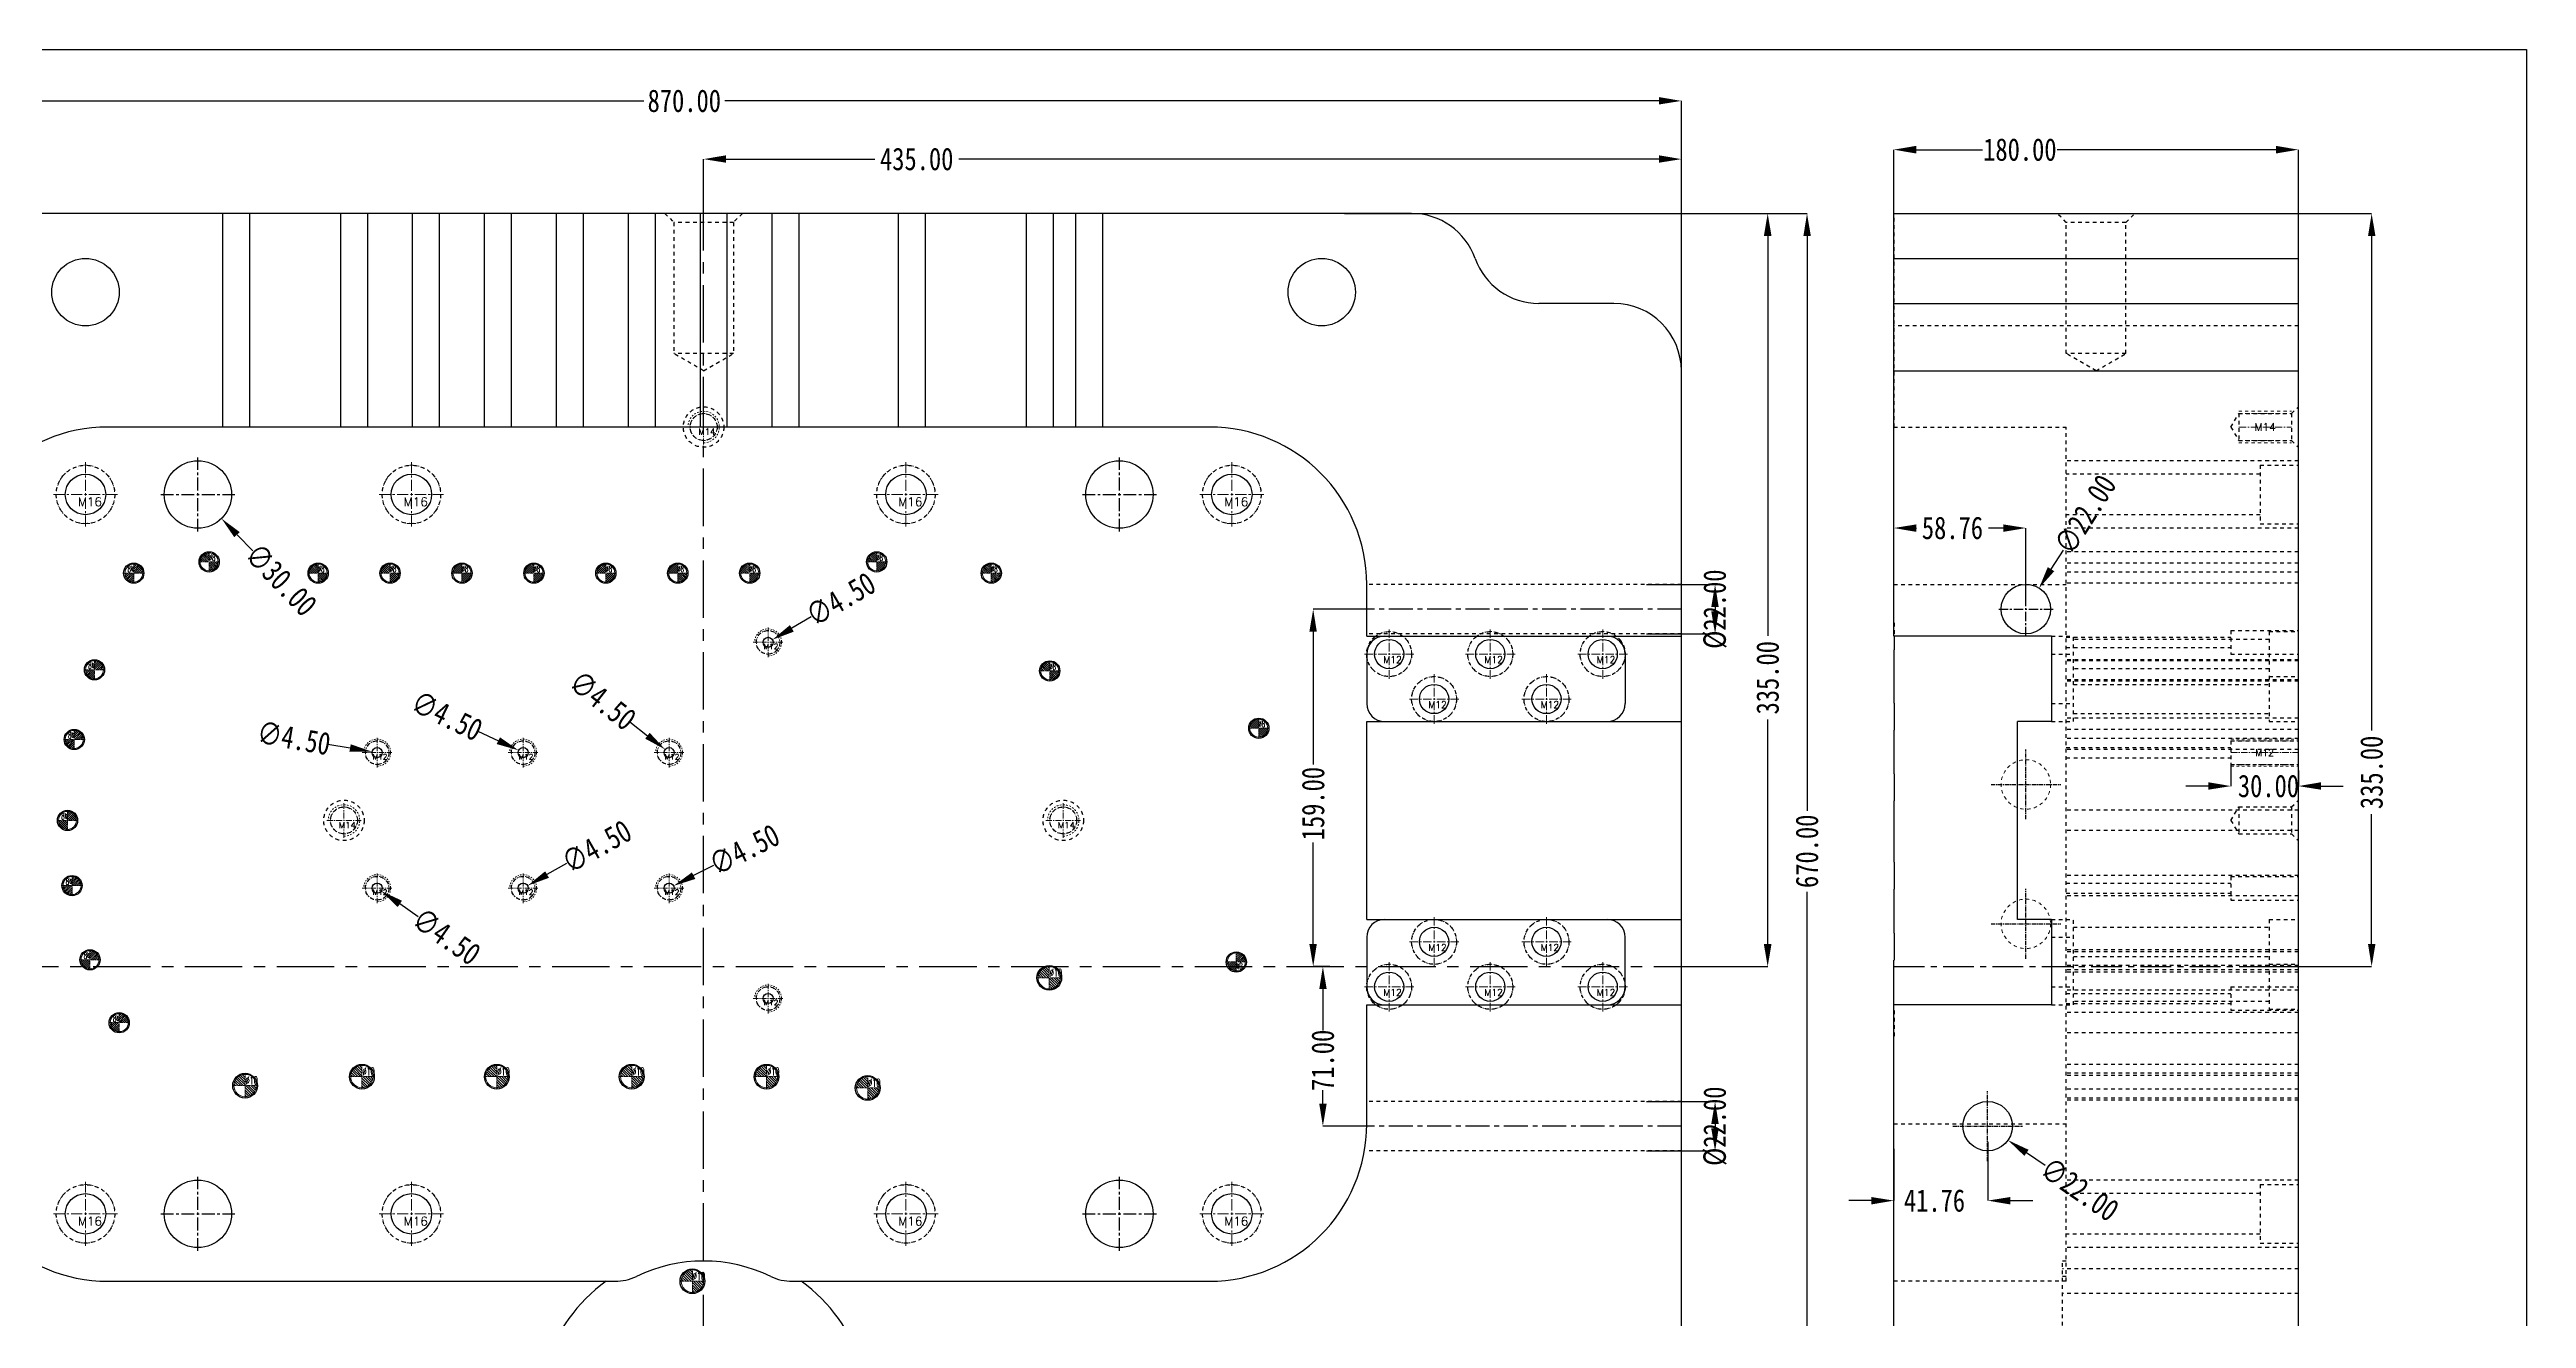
# Model space of a CAD drawing. Header units: millimetres. Extents: x 547 to 3706, y -10485 to 2068.
# Drawn here: x 1292 to 2394, y -4145 to -3581 of the extents above; entities that cross this region are included whole.
import ezdxf
from ezdxf.enums import TextEntityAlignment as Align

# ---------------------------------------------------------------- set-up
doc = ezdxf.new("R2010")
doc.units = ezdxf.units.MM
doc.header["$LTSCALE"] = 16.335
doc.header["$PDMODE"] = 3
doc.header["$PDSIZE"] = 0.3125
doc.linetypes.add('CENTER', pattern=[0.6, 0.375, -0.075, 0.075, -0.075])
doc.linetypes.add('HIDDEN', pattern=[0.2, 0.1, -0.1])
doc.layers.get('0').update_dxf_attribs({"linetype": 'CONTINUOUS'})
doc.layers.get('Defpoints').update_dxf_attribs({"linetype": 'CONTINUOUS'})
for name, color, linetype, lineweight in [('cool', 153, 'HIDDEN', 9), ('epin', 13, 'CONTINUOUS', 9), ('screw', 33, 'CONTINUOUS', 13)]:
    doc.layers.add(name, color=color, linetype=linetype, lineweight=lineweight)
doc.layers.add('DEFAULT_2', color=8, linetype='HIDDEN')
doc.styles.get("Standard").update_dxf_attribs({"font": 'txt', "width": 0.8})
doc.styles.add('TXT', font='txt.shx', dxfattribs={"bigfont": 'gbcbig.shx'})
doc.styles.add('TXT05', font='txt.shx', dxfattribs={"width": 0.5, "bigfont": 'gbcbig.shx'})
doc.dimstyles.new('11', dxfattribs={"dimtxt": 10, "dimasz": 10, "dimexe": 0, "dimexo": 0, "dimgap": 0, "dimtad": 0, "dimzin": 0, "dimdsep": 46, "dimtxsty": 'Standard', "dimcen": 0, "dimclrd": 4, "dimclre": 4, "dimclrt": 6, "dimazin": 0, "dimtfac": 1, "dimtofl": 0, "dimtmove": 0, "dimatfit": 3, "dimfxl": 0, "dimtolj": 1, "dimtzin": 0, "dimarcsym": 0})

# ---------------------------------------------------------------- blocks, each defined once
blk = doc.blocks.new('screw_m14_g')
at = {"layer": 'screw', "color": 1, "linetype": 'CENTER', "ltscale": 0.435384}
for p, q in [((-7.7, 0), (7.7, 0)), ((0, -7.7), (0, 7.7))]:
    blk.add_line(p, q, dxfattribs=at)
at = {"layer": 'screw', "linetype": 'HIDDEN', "ltscale": 0.435384}
blk.add_circle((0, 0), 6, dxfattribs=at)
at = {"layer": 'screw', "color": 92, "linetype": 'HIDDEN', "ltscale": 0.435384}
blk.add_arc((0, 0), 7, 270, 180, dxfattribs=at)
at = {"layer": 'screw', "color": 6, "style": 'TXT'}
blk.add_text('M14', height=2.8, dxfattribs=at).set_placement((-2.38, -3.5))
blk = doc.blocks.new('screw_m12_g')
at = {"layer": 'screw', "color": 1, "linetype": 'CENTER', "ltscale": 0.373186}
for p, q in [((-6.6, 0), (6.6, 0)), ((0, -6.6), (0, 6.6))]:
    blk.add_line(p, q, dxfattribs=at)
at = {"layer": 'screw', "linetype": 'HIDDEN', "ltscale": 0.373186}
blk.add_circle((0, 0), 5.25, dxfattribs=at)
at = {"layer": 'screw', "color": 92, "linetype": 'HIDDEN', "ltscale": 0.373186}
blk.add_arc((0, 0), 6, 270, 180, dxfattribs=at)
at = {"layer": 'screw', "color": 6, "style": 'TXT'}
blk.add_text('M12', height=2.4, dxfattribs=at).set_placement((-2.04, -3))
blk = doc.blocks.new('*D363')
at = {"color": 4, "lineweight": -2}
blk.add_line((1631, -3832.9), (1622.4, -3838), dxfattribs=at)
at = {"color": 4}
blk.add_solid([(1621.6, -3836.6), (1623.3, -3839.5), (1613.8, -3843.1)], dxfattribs=at)
at = {"layer": 'Defpoints', "color": 0}
for p in [(1609.9, -3845.4), (1613.8, -3843.1)]:
    blk.add_point(p, dxfattribs=at)
at = {"color": 6, "insert": (1644.2, -3825.1), "char_height": 10, "attachment_point": 5, "rotation": 30.5515}
blk.add_mtext('\\A1;∅4.50', dxfattribs=at)
blk = doc.blocks.new('*D364')
at = {"color": 4, "lineweight": -2}
blk.add_line((1550.3, -3879.6), (1558.2, -3885.8), dxfattribs=at)
at = {"color": 4}
blk.add_solid([(1559.2, -3884.5), (1557.2, -3887.1), (1566.1, -3891.9)], dxfattribs=at)
at = {"layer": 'Defpoints', "color": 0}
for p in [(1566.1, -3891.9), (1569.6, -3894.7)]:
    blk.add_point(p, dxfattribs=at)
at = {"color": 6, "insert": (1538.3, -3870.1), "char_height": 10, "attachment_point": 5, "rotation": 321.8758}
blk.add_mtext('\\A1;∅4.50', dxfattribs=at)
blk = doc.blocks.new('*D365')
at = {"color": 4, "lineweight": -2}
blk.add_line((1482.8, -3883.7), (1491.9, -3888), dxfattribs=at)
at = {"color": 4}
blk.add_solid([(1492.6, -3886.5), (1491.1, -3889.5), (1500.9, -3892.3)], dxfattribs=at)
at = {"layer": 'Defpoints', "color": 0}
for p in [(1500.9, -3892.3), (1504.9, -3894.3)]:
    blk.add_point(p, dxfattribs=at)
at = {"color": 6, "insert": (1469, -3877), "char_height": 10, "attachment_point": 5, "rotation": 334.2913}
blk.add_mtext('\\A1;∅4.50', dxfattribs=at)
blk = doc.blocks.new('*D366')
at = {"color": 4, "lineweight": -2}
blk.add_line((1416, -3889.5), (1425.9, -3891.2), dxfattribs=at)
at = {"color": 4}
blk.add_solid([(1426.2, -3889.6), (1425.6, -3892.9), (1435.7, -3892.9)], dxfattribs=at)
at = {"layer": 'Defpoints', "color": 0}
for p in [(1435.7, -3892.9), (1440.2, -3893.7)]:
    blk.add_point(p, dxfattribs=at)
at = {"color": 6, "insert": (1400.9, -3886.9), "char_height": 10, "attachment_point": 5, "rotation": 350.2204}
blk.add_mtext('\\A1;∅4.50', dxfattribs=at)
blk = doc.blocks.new('*D367')
at = {"color": 4, "lineweight": -2}
blk.add_line((1456.2, -3966.3), (1448, -3960.6), dxfattribs=at)
at = {"color": 4}
blk.add_solid([(1449, -3959.2), (1447.1, -3962), (1439.8, -3954.9)], dxfattribs=at)
at = {"layer": 'Defpoints', "color": 0}
for p in [(1436.1, -3952.3), (1439.8, -3954.9)]:
    blk.add_point(p, dxfattribs=at)
at = {"color": 6, "insert": (1468.8, -3975.1), "char_height": 10, "attachment_point": 5, "rotation": 325.2017}
blk.add_mtext('\\A1;∅4.50', dxfattribs=at)
blk = doc.blocks.new('*D368')
at = {"color": 4, "lineweight": -2}
blk.add_line((1522.2, -3942.6), (1513.5, -3947.6), dxfattribs=at)
at = {"color": 4}
blk.add_solid([(1512.7, -3946.1), (1514.4, -3949), (1504.9, -3952.5)], dxfattribs=at)
at = {"layer": 'Defpoints', "color": 0}
for p in [(1500.9, -3954.7), (1504.9, -3952.5)]:
    blk.add_point(p, dxfattribs=at)
at = {"color": 6, "insert": (1535.6, -3935.1), "char_height": 10, "attachment_point": 5, "rotation": 29.5901}
blk.add_mtext('\\A1;∅4.50', dxfattribs=at)
blk = doc.blocks.new('*D369')
at = {"color": 4, "lineweight": -2}
blk.add_line((1587.6, -3943.5), (1578.7, -3948), dxfattribs=at)
at = {"color": 4}
blk.add_solid([(1578, -3946.6), (1579.5, -3949.5), (1569.8, -3952.6)], dxfattribs=at)
at = {"layer": 'Defpoints', "color": 0}
for p in [(1565.8, -3954.7), (1569.8, -3952.6)]:
    blk.add_point(p, dxfattribs=at)
at = {"color": 6, "insert": (1601.3, -3936.5), "char_height": 10, "attachment_point": 5, "rotation": 27.134}
blk.add_mtext('\\A1;∅4.50', dxfattribs=at)
blk = doc.blocks.new('screw_m12_i')
at = {"layer": 'screw', "color": 1, "linetype": 'CENTER', "ltscale": 0.621977}
for p, q in [((-11, 0), (11, 0)), ((0, -11), (0, 11))]:
    blk.add_line(p, q, dxfattribs=at)
at = {"layer": 'screw', "color": 8, "linetype": 'HIDDEN', "ltscale": 0.621977}
blk.add_circle((0, 0), 10, dxfattribs=at)
at = {"layer": 'screw'}
blk.add_circle((0, 0), 6.5, dxfattribs=at)
at = {"layer": 'screw', "color": 6, "style": 'TXT'}
blk.add_text('M12', height=3, dxfattribs=at).set_placement((-2.6, -4))
blk = doc.blocks.new('screw_m16_i')
at = {"layer": 'screw', "color": 1, "linetype": 'CENTER', "ltscale": 0.808571}
for p, q in [((0, -14.3), (0, 14.3)), ((-14.3, 0), (14.3, 0))]:
    blk.add_line(p, q, dxfattribs=at)
at = {"layer": 'screw', "color": 8, "linetype": 'HIDDEN', "ltscale": 0.808571}
blk.add_circle((0, 0), 13, dxfattribs=at)
at = {"layer": 'screw'}
blk.add_circle((0, 0), 9, dxfattribs=at)
at = {"layer": 'screw', "color": 6, "style": 'TXT'}
blk.add_text('M16', height=3.9, dxfattribs=at).set_placement((-3.38, -5.2))
blk = doc.blocks.new('epin_ejp_10')
at = {"layer": 'epin'}
h = blk.add_hatch(dxfattribs=at)
h.set_pattern_fill('_ANSI31', color=123, scale=0.25, angle=90, style=0)
h.set_pattern_definition([(135, (-1645.23396, 6741.0989), (-0.56126601, -0.56126601), [])])
h.paths.add_polyline_path([(0, 5, 0.414214), (-5, 0), (0, 0)])
h.paths.add_polyline_path([(5, 0), (0, 0), (0, -5, 0.414214)])
at = {"layer": 'epin', "color": 1, "linetype": 'CENTER', "ltscale": 0.219913}
for p, q in [((-5.5, 0), (5.5, 0)), ((0, -5.5), (0, 5.5))]:
    blk.add_line(p, q, dxfattribs=at)
at = {"layer": 'epin'}
blk.add_circle((0, 0), 5, dxfattribs=at)
at = {"layer": 'epin', "color": 6, "style": 'TXT05', "width": 0.5}
blk.add_text('%%c10', height=3.5, dxfattribs=at).set_placement((0.2, 0.5))
blk = doc.blocks.new('epin_ejp_8')
at = {"layer": 'epin'}
h = blk.add_hatch(dxfattribs=at)
h.set_pattern_fill('_ANSI31', color=123, scale=0.2, angle=90, style=0)
h.set_pattern_definition([(135, (-2636.1445, 786.8366), (-0.4490128, -0.4490128), [])])
h.paths.add_polyline_path([(0, 4, 0.414214), (-4, 0), (0, 0)])
h.paths.add_polyline_path([(4, 0), (0, 0), (0, -4, 0.414214)])
at = {"layer": 'epin', "color": 1, "linetype": 'CENTER', "ltscale": 0.248791}
for p, q in [((-4.4, 0), (4.4, 0)), ((0, -4.4), (0, 4.4))]:
    blk.add_line(p, q, dxfattribs=at)
at = {"layer": 'epin'}
blk.add_circle((0, 0), 4, dxfattribs=at)
at = {"layer": 'epin', "color": 6, "style": 'TXT05', "width": 0.5}
blk.add_text('%%c8', height=2.8, dxfattribs=at).set_placement((1.3, 1.8), align=Align.MIDDLE)
blk = doc.blocks.new('06')
at = {"layer": 'epin'}
for name, p in [('epin_ejp_8', (-220, 1752.2)), ('epin_ejp_8', (77, 1752.2)), ('epin_ejp_8', (-171.5, 1747.2)), ('epin_ejp_8', (-139.5, 1747.2)), ('epin_ejp_8', (-107.5, 1747.2)), ('epin_ejp_8', (-75.5, 1747.2)), ('epin_ejp_8', (-43.5, 1747.2)), ('epin_ejp_8', (-11.5, 1747.2)), ('epin_ejp_8', (20.5, 1747.2)), ('epin_ejp_8', (128, 1747.2)), ('epin_ejp_8', (154, 1703.7)), ('epin_ejp_8', (247, 1678.2)), ('epin_ejp_10', (153.8, 1567.2)), ('epin_ejp_10', (-204, 1519.2)), ('epin_ejp_10', (-152, 1523.2)), ('epin_ejp_10', (-92, 1523.2)), ('epin_ejp_10', (-32, 1523.2)), ('epin_ejp_10', (28, 1523.2)), ('epin_ejp_10', (73, 1518.2)), ('epin_ejp_10', (-5, 1432.2))]:
    blk.add_blockref(name, p, dxfattribs=at)
at = {"layer": 'epin', "xscale": -1}
for p in [(-253.5, 1747.2), (-271, 1704.2), (-280, 1673.2), (-283, 1637.2), (-281, 1608.2), (-273, 1575.2), (-260, 1547.2)]:
    blk.add_blockref('epin_ejp_8', p, dxfattribs=at)
at = {"layer": 'epin', "xscale": -1, "rotation": 180}
blk.add_blockref('epin_ejp_8', (237, 1574.2), dxfattribs=at)
blk = doc.blocks.new('*D384')
at = {"color": 4, "lineweight": -2}
for p, q in [((2112.7, -3798.3), (2112.7, -3793.4)), ((2122.7, -3793.4), (2122.8, -3793.4)), ((2161.5, -3793.4), (2154.8, -3793.4)), ((2171.5, -3824.1), (2171.5, -3793.4))]:
    blk.add_line(p, q, dxfattribs=at)
at = {"color": 4}
for points in [[(2122.7, -3791.8), (2122.7, -3795.1), (2112.7, -3793.4)], [(2161.5, -3791.8), (2161.5, -3795.1), (2171.5, -3793.4)]]:
    blk.add_solid(points, dxfattribs=at)
at = {"layer": 'Defpoints', "color": 0}
for p in [(2112.7, -3793.4), (2112.7, -3798.3), (2171.5, -3824.1)]:
    blk.add_point(p, dxfattribs=at)
at = {"color": 6, "insert": (2138.8, -3793.4), "char_height": 10, "attachment_point": 5}
blk.add_mtext('\\A1;58.76', dxfattribs=at)
blk = doc.blocks.new('*D385')
at = {"color": 4, "lineweight": -2}
for p, q in [((2112.7, -4069.5), (2112.7, -4092.6)), ((2154.5, -4066.5), (2154.5, -4092.6)), ((2102.7, -4092.6), (2092.7, -4092.6)), ((2164.5, -4092.6), (2174.5, -4092.6))]:
    blk.add_line(p, q, dxfattribs=at)
at = {"color": 4}
for points in [[(2102.7, -4091), (2102.7, -4094.3), (2112.7, -4092.6)], [(2164.5, -4091), (2164.5, -4094.3), (2154.5, -4092.6)]]:
    blk.add_solid(points, dxfattribs=at)
at = {"layer": 'Defpoints', "color": 0}
for p in [(2112.7, -4069.5), (2154.5, -4066.5), (2112.7, -4092.6)]:
    blk.add_point(p, dxfattribs=at)
at = {"color": 6, "insert": (2130.8, -4092.6), "char_height": 10, "attachment_point": 5}
blk.add_mtext('\\A1;41.76', dxfattribs=at)
blk = doc.blocks.new('*D386')
at = {"color": 4, "lineweight": -2}
blk.add_line((2180, -4077), (2171.8, -4071.4), dxfattribs=at)
at = {"color": 4}
blk.add_solid([(2172.7, -4070), (2170.8, -4072.7), (2163.5, -4065.7)], dxfattribs=at)
at = {"layer": 'Defpoints', "color": 0}
for p in [(2145.4, -4053.2), (2163.5, -4065.7)]:
    blk.add_point(p, dxfattribs=at)
at = {"color": 6, "insert": (2195.4, -4087.6), "char_height": 10, "attachment_point": 5, "rotation": 325.502}
blk.add_mtext('\\A1;∅22.00', dxfattribs=at)
blk = doc.blocks.new('*D388')
at = {"color": 4, "lineweight": -2}
for p, q in [((2002.7, -3818.5), (2033.2, -3818.5)), ((2033.2, -3828.5), (2033.2, -3830.5)), ((2002.7, -3840.5), (2033.2, -3840.5))]:
    blk.add_line(p, q, dxfattribs=at)
at = {"color": 4}
for points in [[(2031.5, -3828.5), (2034.8, -3828.5), (2033.2, -3818.5)], [(2031.5, -3830.5), (2034.8, -3830.5), (2033.2, -3840.5)]]:
    blk.add_solid(points, dxfattribs=at)
at = {"layer": 'Defpoints', "color": 0}
for p in [(2002.7, -3818.5), (2002.7, -3840.5), (2033.2, -3840.5)]:
    blk.add_point(p, dxfattribs=at)
at = {"color": 6, "insert": (2033.2, -3829.5), "char_height": 10, "attachment_point": 5, "rotation": 90}
blk.add_mtext('\\A1;%%c22.00', dxfattribs=at)
blk = doc.blocks.new('*D390')
at = {"color": 4, "lineweight": -2}
for p, q in [((2002.7, -4048.5), (2033.2, -4048.5)), ((2033.2, -4058.5), (2033.2, -4060.5)), ((2002.7, -4070.5), (2033.2, -4070.5))]:
    blk.add_line(p, q, dxfattribs=at)
at = {"color": 4}
for points in [[(2031.5, -4058.5), (2034.8, -4058.5), (2033.2, -4048.5)], [(2031.5, -4060.5), (2034.8, -4060.5), (2033.2, -4070.5)]]:
    blk.add_solid(points, dxfattribs=at)
at = {"layer": 'Defpoints', "color": 0}
for p in [(2002.7, -4048.5), (2002.7, -4070.5), (2033.2, -4070.5)]:
    blk.add_point(p, dxfattribs=at)
at = {"color": 6, "insert": (2033.2, -4059.5), "char_height": 10, "attachment_point": 5, "rotation": 90}
blk.add_mtext('\\A1;%%c22.00', dxfattribs=at)
blk = doc.blocks.new('*D393')
at = {"color": 4, "lineweight": -2}
for p, q in [((1878.2, -3829.5), (1854.4, -3829.5)), ((1854.4, -3839.5), (1854.4, -3898.6)), ((1854.4, -3978.5), (1854.4, -3933.3)), ((1861.8, -3988.5), (1854.4, -3988.5))]:
    blk.add_line(p, q, dxfattribs=at)
at = {"color": 4}
for points in [[(1852.7, -3839.5), (1856, -3839.5), (1854.4, -3829.5)], [(1852.7, -3978.5), (1856, -3978.5), (1854.4, -3988.5)]]:
    blk.add_solid(points, dxfattribs=at)
at = {"layer": 'Defpoints', "color": 0}
for p in [(1878.2, -3829.5), (1854.4, -3988.5), (1861.8, -3988.5)]:
    blk.add_point(p, dxfattribs=at)
at = {"color": 6, "insert": (1854.4, -3916), "char_height": 10, "attachment_point": 5, "rotation": 90}
blk.add_mtext('\\A1;159.00', dxfattribs=at)
blk = doc.blocks.new('*D394')
at = {"color": 4, "lineweight": -2}
for p, q in [((1861.8, -3988.5), (1858.7, -3988.5)), ((1858.7, -3998.5), (1858.7, -4016.9)), ((1858.7, -4049.5), (1858.7, -4043.5)), ((1878.2, -4059.5), (1858.7, -4059.5))]:
    blk.add_line(p, q, dxfattribs=at)
at = {"color": 4}
for points in [[(1857.1, -3998.5), (1860.4, -3998.5), (1858.7, -3988.5)], [(1857.1, -4049.5), (1860.4, -4049.5), (1858.7, -4059.5)]]:
    blk.add_solid(points, dxfattribs=at)
at = {"layer": 'Defpoints', "color": 0}
for p in [(1861.8, -3988.5), (1858.7, -4059.5), (1878.2, -4059.5)]:
    blk.add_point(p, dxfattribs=at)
at = {"color": 6, "insert": (1858.7, -4030.2), "char_height": 10, "attachment_point": 5, "rotation": 90}
blk.add_mtext('\\A1;71.00', dxfattribs=at)
blk = doc.blocks.new('*D399')
at = {"color": 4, "lineweight": -2}
for p, q in [((1583.2, -3653.5), (1583.2, -3629.3)), ((1593.2, -3629.3), (1659.4, -3629.3)), ((2008.2, -3629.3), (1696.7, -3629.3)), ((2018.2, -3723.5), (2018.2, -3629.3))]:
    blk.add_line(p, q, dxfattribs=at)
at = {"color": 4}
for points in [[(1593.2, -3627.6), (1593.2, -3630.9), (1583.2, -3629.3)], [(2008.2, -3627.6), (2008.2, -3630.9), (2018.2, -3629.3)]]:
    blk.add_solid(points, dxfattribs=at)
at = {"layer": 'Defpoints', "color": 0}
for p in [(1583.2, -3629.3), (1583.2, -3653.5), (2018.2, -3723.5)]:
    blk.add_point(p, dxfattribs=at)
at = {"color": 6, "insert": (1678, -3629.3), "char_height": 10, "attachment_point": 5}
blk.add_mtext('\\A1;435.00', dxfattribs=at)
blk = doc.blocks.new('*D400')
at = {"color": 4, "lineweight": -2}
for p, q in [((1148.2, -3723.5), (1148.2, -3603.4)), ((1158.2, -3603.4), (1556.6, -3603.4)), ((2008.2, -3603.4), (1592.6, -3603.4)), ((2018.2, -3723.5), (2018.2, -3603.4))]:
    blk.add_line(p, q, dxfattribs=at)
at = {"color": 4}
for points in [[(1158.2, -3601.7), (1158.2, -3605), (1148.2, -3603.4)], [(2008.2, -3601.7), (2008.2, -3605), (2018.2, -3603.4)]]:
    blk.add_solid(points, dxfattribs=at)
at = {"layer": 'Defpoints', "color": 0}
for p in [(1148.2, -3603.4), (1148.2, -3723.5), (2018.2, -3723.5)]:
    blk.add_point(p, dxfattribs=at)
at = {"color": 6, "insert": (1574.6, -3603.4), "char_height": 10, "attachment_point": 5}
blk.add_mtext('\\A1;870.00', dxfattribs=at)
blk = doc.blocks.new('*D401')
at = {"color": 4, "lineweight": -2}
for p, q in [((1868.3, -3653.5), (2056.6, -3653.5)), ((2056.6, -3663.5), (2056.6, -3841.3)), ((2056.6, -3978.5), (2056.6, -3878.6)), ((2009.7, -3988.5), (2056.6, -3988.5))]:
    blk.add_line(p, q, dxfattribs=at)
at = {"color": 4}
for points in [[(2054.9, -3663.5), (2058.3, -3663.5), (2056.6, -3653.5)], [(2054.9, -3978.5), (2058.3, -3978.5), (2056.6, -3988.5)]]:
    blk.add_solid(points, dxfattribs=at)
at = {"layer": 'Defpoints', "color": 0}
for p in [(1868.3, -3653.5), (2009.7, -3988.5), (2056.6, -3988.5)]:
    blk.add_point(p, dxfattribs=at)
at = {"color": 6, "insert": (2056.6, -3860), "char_height": 10, "attachment_point": 5, "rotation": 90}
blk.add_mtext('\\A1;335.00', dxfattribs=at)
blk = doc.blocks.new('*D402')
at = {"color": 4, "lineweight": -2}
for p, q in [((1962.4, -3653.5), (2074.1, -3653.5)), ((2074.1, -3663.5), (2074.1, -3919.2)), ((2074.1, -4313.5), (2074.1, -3955.2)), ((1920.8, -4323.5), (2074.1, -4323.5))]:
    blk.add_line(p, q, dxfattribs=at)
at = {"color": 4}
for points in [[(2072.5, -3663.5), (2075.8, -3663.5), (2074.1, -3653.5)], [(2072.5, -4313.5), (2075.8, -4313.5), (2074.1, -4323.5)]]:
    blk.add_solid(points, dxfattribs=at)
at = {"layer": 'Defpoints', "color": 0}
for p in [(1962.4, -3653.5), (1920.8, -4323.5), (2074.1, -4323.5)]:
    blk.add_point(p, dxfattribs=at)
at = {"color": 6, "insert": (2074.1, -3937.2), "char_height": 10, "attachment_point": 5, "rotation": 90}
blk.add_mtext('\\A1;670.00', dxfattribs=at)
blk = doc.blocks.new('*D403')
at = {"color": 4, "lineweight": -2}
for p, q in [((2112.7, -3653.5), (2112.7, -3625.1)), ((2122.7, -3625.1), (2152.1, -3625.1)), ((2282.7, -3625.1), (2185.4, -3625.1)), ((2292.7, -3653.5), (2292.7, -3625.1))]:
    blk.add_line(p, q, dxfattribs=at)
at = {"color": 4}
for points in [[(2122.7, -3623.4), (2122.7, -3626.8), (2112.7, -3625.1)], [(2282.7, -3623.4), (2282.7, -3626.8), (2292.7, -3625.1)]]:
    blk.add_solid(points, dxfattribs=at)
at = {"layer": 'Defpoints', "color": 0}
for p in [(2112.7, -3625.1), (2112.7, -3653.5), (2292.7, -3653.5)]:
    blk.add_point(p, dxfattribs=at)
at = {"color": 6, "insert": (2168.8, -3625.1), "char_height": 10, "attachment_point": 5}
blk.add_mtext('\\A1;180.00', dxfattribs=at)
blk = doc.blocks.new('*D405')
at = {"color": 4, "lineweight": -2}
blk.add_line((1382.6, -3803.5), (1375.6, -3796.4), dxfattribs=at)
at = {"color": 4}
blk.add_solid([(1376.8, -3795.2), (1374.4, -3797.5), (1368.7, -3789.2)], dxfattribs=at)
at = {"layer": 'Defpoints', "color": 0}
for p in [(1347.7, -3767.7), (1368.7, -3789.2)]:
    blk.add_point(p, dxfattribs=at)
at = {"color": 6, "insert": (1395.2, -3816.4), "char_height": 10, "attachment_point": 5, "rotation": 314.2503}
blk.add_mtext('\\A1;∅30.00', dxfattribs=at)
blk = doc.blocks.new('*D406')
at = {"color": 4, "lineweight": -2}
for p, q in [((2262.7, -3898.6), (2262.7, -3908.2)), ((2252.7, -3908.2), (2242.7, -3908.2)), ((2292.7, -3901.2), (2292.7, -3908.2)), ((2302.7, -3908.2), (2312.7, -3908.2))]:
    blk.add_line(p, q, dxfattribs=at)
at = {"color": 4}
for points in [[(2252.7, -3906.5), (2252.7, -3909.8), (2262.7, -3908.2)], [(2302.7, -3906.5), (2302.7, -3909.8), (2292.7, -3908.2)]]:
    blk.add_solid(points, dxfattribs=at)
at = {"layer": 'Defpoints', "color": 0}
for p in [(2262.7, -3898.6), (2292.7, -3901.2), (2292.7, -3908.2)]:
    blk.add_point(p, dxfattribs=at)
at = {"color": 6, "insert": (2279.4, -3908.2), "char_height": 10, "attachment_point": 5}
blk.add_mtext('\\A1;30.00', dxfattribs=at)
blk = doc.blocks.new('*D407')
at = {"color": 4, "lineweight": -2}
blk.add_line((2188, -3803.2), (2182.6, -3811.7), dxfattribs=at)
at = {"color": 4}
blk.add_solid([(2181.2, -3810.8), (2184.1, -3812.6), (2177.3, -3820.2)], dxfattribs=at)
at = {"layer": 'Defpoints', "color": 0}
for p in [(2177.3, -3820.2), (2165.6, -3838.8)]:
    blk.add_point(p, dxfattribs=at)
at = {"color": 6, "insert": (2197.9, -3787.4), "char_height": 10, "attachment_point": 5, "rotation": 57.8372}
blk.add_mtext('\\A1;∅22.00', dxfattribs=at)
blk = doc.blocks.new('*D408')
at = {"color": 4, "lineweight": -2}
for p, q in [((2258.7, -3653.5), (2325.3, -3653.5)), ((2325.3, -3663.5), (2325.3, -3883.4)), ((2325.3, -3978.5), (2325.3, -3920.7)), ((2272.7, -3988.5), (2325.3, -3988.5))]:
    blk.add_line(p, q, dxfattribs=at)
at = {"color": 4}
for points in [[(2323.7, -3663.5), (2327, -3663.5), (2325.3, -3653.5)], [(2323.7, -3978.5), (2327, -3978.5), (2325.3, -3988.5)]]:
    blk.add_solid(points, dxfattribs=at)
at = {"layer": 'Defpoints', "color": 0}
for p in [(2258.7, -3653.5), (2272.7, -3988.5), (2325.3, -3988.5)]:
    blk.add_point(p, dxfattribs=at)
at = {"color": 6, "insert": (2325.3, -3902.1), "char_height": 10, "attachment_point": 5, "rotation": 90}
blk.add_mtext('\\A1;335.00', dxfattribs=at)

msp = doc.modelspace()

# ---------------------------------------------------------------- linework, layer by layer
at = {"color": 7, "linetype": 'Continuous'}
for p, q in [((1898.194, -3653.475), (1268.194, -3653.475)), ((1369.139, -3653.475), (1369.139, -3748.475)), ((1381.139, -3653.475), (1381.139, -3748.475)), ((1421.587, -3653.475), (1421.587, -3748.475)), ((1433.587, -3653.475), (1433.587, -3748.475)), ((1453.587, -3653.475), (1453.587, -3748.475)), ((1465.587, -3653.475), (1465.587, -3748.475)), ((1485.587, -3653.475), (1485.587, -3748.475)), ((1497.587, -3653.475), (1497.587, -3748.475)), ((1517.587, -3653.475), (1517.587, -3748.475)), ((1529.587, -3653.475), (1529.587, -3748.475)), ((1549.587, -3653.475), (1549.587, -3748.475)), ((1561.587, -3653.475), (1561.587, -3748.475)), ((1581.587, -3653.475), (1581.587, -3748.475)), ((1593.587, -3653.475), (1593.587, -3748.475)), ((1613.587, -3653.475), (1613.587, -3748.475)), ((1625.587, -3653.475), (1625.587, -3748.475)), ((1669.814, -3653.475), (1669.814, -3748.475)), ((1681.814, -3653.475), (1681.814, -3748.475)), ((1726.653, -3653.475), (1726.653, -3748.475)), ((1738.653, -3653.475), (1738.653, -3748.475)), ((1748.703, -3653.475), (1748.703, -3748.475)), ((1760.703, -3653.475), (1760.703, -3748.475)), ((2112.707, -3841.475), (2112.707, -3653.475)), ((2112.707, -3653.475), (2292.707, -3653.475)), ((2292.707, -4323.475), (2292.707, -3653.475)), ((2112.707, -3673.475), (2292.707, -3673.475)), ((1988.194, -3693.475), (1954.762, -3693.475)), ((2112.707, -3693.475), (2292.707, -3693.475)), ((2018.194, -3949.475), (2018.194, -3723.475)), ((2112.707, -3723.475), (2292.707, -3723.475)), ((1808.194, -3748.475), (1318.194, -3748.475)), ((1878.194, -3841.475), (1878.194, -3818.475)), ((1878.194, -3841.475), (2018.194, -3841.475)), ((2182.807, -3841.475), (2112.707, -3841.475)), ((2112.832, -3841.475), (2112.832, -3847.565)), ((2182.807, -3841.475), (2182.807, -3879.475)), ((1878.194, -3849.475), (1878.194, -3871.475)), ((1993.194, -3849.475), (1993.194, -3871.475)), ((2112.707, -3847.565), (2112.707, -3871.317)), ((2112.707, -3847.565), (2112.832, -3847.565)), ((2112.707, -3871.317), (2112.832, -3871.317)), ((2112.832, -3871.317), (2112.832, -3883.317)), ((1878.194, -3879.475), (2018.194, -3879.475)), ((1878.194, -3967.475), (1878.194, -3879.475)), ((2112.707, -3883.317), (2112.707, -3902.725)), ((2112.707, -3883.317), (2112.832, -3883.317)), ((2167.707, -3967.475), (2167.707, -3879.475)), ((2182.807, -3879.475), (2167.707, -3879.475)), ((2112.707, -3902.725), (2112.832, -3902.725)), ((2112.832, -3902.725), (2112.832, -3914.725)), ((2112.707, -3914.725), (2112.707, -3942.078)), ((2112.707, -3914.725), (2112.832, -3914.725)), ((2112.707, -3942.078), (2112.832, -3942.078)), ((2112.832, -3942.078), (2112.832, -3954.078)), ((2018.194, -4253.475), (2018.194, -3949.475)), ((2112.707, -3954.078), (2112.707, -3973.676)), ((2112.707, -3954.078), (2112.832, -3954.078)), ((1878.194, -3967.475), (2018.194, -3967.475)), ((1878.194, -3975.475), (1878.194, -3997.475)), ((1993.194, -3997.475), (1993.194, -3975.475)), ((2112.707, -3973.676), (2112.832, -3973.676)), ((2112.832, -3973.676), (2112.832, -3985.676)), ((2182.807, -3967.475), (2167.707, -3967.475)), ((2182.807, -3967.475), (2182.807, -4005.475)), ((2112.707, -4323.475), (2112.707, -3985.676)), ((2112.707, -3985.676), (2112.832, -3985.676)), ((1878.194, -4005.475), (2018.194, -4005.475)), ((1878.194, -4058.475), (1878.194, -4005.475)), ((2182.807, -4005.475), (2112.707, -4005.475)), ((1318.194, -4128.475), (1543.735, -4128.475)), ((1622.652, -4128.475), (1808.194, -4128.475))]:
    msp.add_line(p, q, dxfattribs=at)
at = {"color": 1, "linetype": 'CENTER', "ltscale": 4.167248}
for p, q in [((1583.194, -4323.475), (1583.194, -3653.475)), ((1148.194, -3988.475), (2018.194, -3988.475))]:
    msp.add_line(p, q, dxfattribs=at)
at = {"color": 1, "linetype": 'CENTER', "ltscale": 0.932966}
for p, q in [((1358.194, -3794.975), (1358.194, -3761.975)), ((1768.194, -3794.975), (1768.194, -3761.975)), ((1341.694, -3778.475), (1374.694, -3778.475)), ((1751.694, -3778.475), (1784.694, -3778.475)), ((1358.194, -4114.975), (1358.194, -4081.975)), ((1768.194, -4114.975), (1768.194, -4081.975)), ((1341.694, -4098.475), (1374.694, -4098.475)), ((1751.694, -4098.475), (1784.694, -4098.475))]:
    msp.add_line(p, q, dxfattribs=at)
at = {"color": 1, "linetype": 'CENTER', "ltscale": 0.684175}
for p, q in [((2171.467, -3841.575), (2171.467, -3817.375)), ((2159.367, -3829.475), (2183.567, -3829.475))]:
    msp.add_line(p, q, dxfattribs=at)
at = {"color": 1, "linetype": 'CENTER', "ltscale": 0.310989}
for p, q in [((2171.467, -3922.975), (2171.467, -3891.975)), ((2155.967, -3907.475), (2186.967, -3907.475)), ((2171.467, -3984.975), (2171.467, -3953.975)), ((2155.967, -3969.475), (2186.967, -3969.475)), ((2154.467, -4074.975), (2154.467, -4043.975)), ((2138.967, -4059.475), (2169.967, -4059.475))]:
    msp.add_line(p, q, dxfattribs=at)
at = {"color": 1, "linetype": 'CENTER', "ltscale": 2.239118}
msp.add_line((2112.707, -3988.475), (2292.707, -3988.475), dxfattribs=at)
msp.add_line((2112.707, -3988.475), (2292.707, -3988.475), dxfattribs=at)
msp.add_lwpolyline([(1074.601, -3580.557), (2394.183, -3580.557), (2394.183, -4684.639), (1074.601, -4684.639)], close=True)
at = {"color": 7, "linetype": 'Continuous'}
for centre, radius in [((1308.194, -3688.475), 15), ((1858.194, -3688.475), 15), ((1358.194, -3778.475), 15), ((1768.194, -3778.475), 15), ((1308.194, -3778.475), 9), ((1453.194, -3778.475), 9), ((1673.194, -3778.475), 9), ((1818.194, -3778.475), 9), ((1329.644, -3813.475), 4.5), ((1363.194, -3808.475), 4.5), ((1411.694, -3813.475), 4.5), ((1443.694, -3813.475), 4.5), ((1475.694, -3813.475), 4.5), ((1507.694, -3813.475), 4.5), ((1539.694, -3813.475), 4.5), ((1571.694, -3813.475), 4.5), ((1603.694, -3813.475), 4.5), ((1660.194, -3808.475), 4.5), ((1711.194, -3813.475), 4.5), ((1611.877, -3844.25), 2.25), ((1888.194, -3849.475), 6.5), ((1933.194, -3849.475), 6.5), ((1983.194, -3849.475), 6.5), ((1312.194, -3856.475), 4.5), ((1737.194, -3856.975), 4.5), ((1908.194, -3869.475), 6.5), ((1958.194, -3869.475), 6.5), ((1830.194, -3882.475), 4.5), ((1303.194, -3887.475), 4.5), ((1437.956, -3893.325), 2.25), ((1502.894, -3893.325), 2.25), ((1567.832, -3893.325), 2.25), ((1300.194, -3923.475), 4.5), ((1302.194, -3952.475), 4.5), ((1437.956, -3953.625), 2.25), ((1502.894, -3953.625), 2.25), ((1567.832, -3953.625), 2.25), ((1908.194, -3977.475), 6.5), ((1958.194, -3977.475), 6.5), ((1310.194, -3985.475), 4.5), ((1736.976, -3993.475), 5.5), ((1820.194, -3986.475), 4.5), ((1888.194, -3997.475), 6.5), ((1933.194, -3997.475), 6.5), ((1983.194, -3997.475), 6.5), ((1323.194, -4013.475), 4.5), ((1611.877, -4002.699), 2.25), ((1431.194, -4037.475), 5.5), ((1491.194, -4037.475), 5.5), ((1551.194, -4037.475), 5.5), ((1611.194, -4037.475), 5.5), ((1379.194, -4041.475), 5.5), ((1656.194, -4042.475), 5.5), ((1358.194, -4098.475), 15), ((1768.194, -4098.475), 15), ((1308.194, -4098.475), 9), ((1453.194, -4098.475), 9), ((1673.194, -4098.475), 9), ((1818.194, -4098.475), 9), ((1578.194, -4128.475), 5.5)]:
    msp.add_circle(centre, radius, dxfattribs=at)
for centre in [(2171.467, -3829.475), (2154.467, -4059.475)]:
    msp.add_circle(centre, 11)
for centre, radius, start, end in [((1898.194, -3683.475), 30, 19.471221, 90), ((1954.762, -3663.475), 30, 199.471221, 270), ((1988.194, -3723.475), 30, 0, 90), ((1318.194, -3818.475), 70, 90, 180), ((1808.194, -3818.475), 70, 0, 90), ((1886.194, -3849.475), 8, 90, 180), ((1985.194, -3849.475), 8, 0, 90), ((1886.194, -3871.475), 8, 180, 270), ((1985.194, -3871.475), 8, 270, 0), ((1886.194, -3975.475), 8, 90, 180), ((1985.194, -3975.475), 8, 0, 90), ((1886.194, -3997.475), 8, 180, 270), ((1985.194, -3997.475), 8, 270, 0), ((1318.194, -4058.475), 70, 180, 270), ((1808.194, -4058.475), 70, 270, 0), ((1583.194, -4188.475), 69, 64.302891, 115.697109), ((1583.194, -4188.475), 74.05, 125.878332, 54.121668), ((1543.735, -4106.475), 22, 270, 295.697109), ((1622.652, -4106.475), 22, 244.302891, 270)]:
    msp.add_arc(centre, radius, start, end, dxfattribs=at)
at = {"layer": 'cool', "ltscale": 0.932966}
for centre in [(2171.467, -3907.475), (2171.467, -3969.475)]:
    msp.add_circle(centre, 11, dxfattribs=at)
at = {"layer": 'DEFAULT_2', "color": 8, "linetype": 'HIDDEN'}
for p, q in [((1565.944, -3653.475), (1569.944, -3657.475)), ((1569.944, -3657.475), (1569.944, -3715.825)), ((1596.444, -3657.475), (1569.944, -3657.475)), ((1600.444, -3653.475), (1596.444, -3657.475)), ((1596.444, -3657.475), (1596.444, -3715.825)), ((2112.832, -3748.475), (2112.832, -3653.475)), ((2189.457, -3657.475), (2185.457, -3653.475)), ((2189.457, -3715.825), (2189.457, -3657.475)), ((2215.957, -3657.475), (2189.457, -3657.475)), ((2215.957, -3657.475), (2219.957, -3653.475)), ((2215.957, -3715.825), (2215.957, -3657.475)), ((2292.707, -3703.475), (2112.707, -3703.475)), ((1583.194, -3723.475), (1569.944, -3715.825)), ((1596.444, -3715.825), (1569.944, -3715.825)), ((1583.194, -3723.475), (1596.444, -3715.825)), ((2202.707, -3723.475), (2189.457, -3715.825)), ((2215.957, -3715.825), (2189.457, -3715.825)), ((2202.707, -3723.475), (2215.957, -3715.825)), ((2262.707, -3748.475), (2266.171, -3742.475)), ((2266.171, -3742.475), (2266.171, -3754.475)), ((2266.171, -3742.475), (2289.707, -3742.475)), ((2289.707, -3742.475), (2292.707, -3739.475)), ((2289.707, -3742.475), (2289.707, -3754.475)), ((2112.707, -3748.475), (2189.467, -3748.475)), ((2189.467, -4128.475), (2189.467, -3748.475)), ((2262.707, -3748.475), (2266.171, -3754.475)), ((2266.171, -3754.475), (2289.707, -3754.475)), ((2289.707, -3754.475), (2292.707, -3757.475)), ((2292.707, -3763.475), (2189.467, -3763.475)), ((2275.707, -3765.475), (2292.707, -3765.475)), ((2275.707, -3765.479), (2275.707, -3791.47)), ((2275.707, -3769.475), (2189.467, -3769.475)), ((2275.707, -3787.475), (2189.467, -3787.475)), ((2292.707, -3793.475), (2189.467, -3793.475)), ((2275.707, -3791.475), (2292.707, -3791.475)), ((2292.707, -3803.975), (2189.467, -3803.975)), ((2292.707, -3808.975), (2189.467, -3808.975)), ((2018.194, -3818.469), (1878.194, -3818.469)), ((2112.707, -3818.475), (2189.467, -3818.475)), ((2292.707, -3812.975), (2189.467, -3812.975)), ((2292.707, -3817.975), (2189.467, -3817.975)), ((2018.194, -3840.47), (1878.194, -3840.47)), ((2112.707, -3835.565), (2112.832, -3835.565)), ((2112.832, -3835.565), (2112.832, -3841.475)), ((2182.807, -3841.475), (2192.707, -3841.475)), ((2189.467, -3842), (2262.707, -3842)), ((2192.707, -3879.475), (2192.707, -3841.475)), ((2279.707, -3842.975), (2192.707, -3842.975)), ((2262.707, -3839), (2292.707, -3839)), ((2262.707, -3839.005), (2262.707, -3849.495)), ((2279.707, -3839.475), (2292.707, -3839.475)), ((2279.707, -3839.478), (2279.707, -3879.471)), ((2182.807, -3849.475), (2192.707, -3849.475)), ((2189.467, -3846.5), (2262.707, -3846.5)), ((2292.707, -3851.975), (2189.467, -3851.975)), ((2292.707, -3852.475), (2189.467, -3852.475)), ((2279.707, -3855.975), (2192.707, -3855.975)), ((2262.707, -3849.5), (2292.707, -3849.5)), ((2292.707, -3860.975), (2189.467, -3860.975)), ((2292.707, -3861.475), (2189.467, -3861.475)), ((2192.707, -3862.975), (2279.707, -3862.975)), ((2279.707, -3859.475), (2292.707, -3859.475)), ((2182.807, -3871.475), (2192.707, -3871.475)), ((2292.707, -3877.975), (2189.467, -3877.975)), ((2192.707, -3875.975), (2279.707, -3875.975)), ((2182.807, -3879.475), (2192.707, -3879.475)), ((2292.707, -3882.975), (2189.467, -3882.975)), ((2292.707, -3886.975), (2189.467, -3886.975)), ((2262.707, -3888.075), (2292.707, -3888.075)), ((2262.707, -3888.079), (2262.707, -3898.57)), ((2279.707, -3879.475), (2292.707, -3879.475)), ((2167.707, -3894.476), (2167.707, -3894.475)), ((2189.467, -3891.075), (2262.707, -3891.075)), ((2292.707, -3891.975), (2189.467, -3891.975)), ((2189.467, -3895.575), (2262.707, -3895.575)), ((2262.707, -3898.575), (2292.707, -3898.575)), ((2292.707, -3918.975), (2189.467, -3918.975)), ((2262.707, -3923.475), (2266.171, -3917.475)), ((2266.171, -3917.475), (2266.171, -3929.475)), ((2266.171, -3917.475), (2289.707, -3917.475)), ((2289.707, -3917.475), (2292.707, -3914.475)), ((2289.707, -3917.475), (2289.707, -3929.475)), ((2292.707, -3927.975), (2189.467, -3927.975)), ((2262.707, -3923.475), (2266.171, -3929.475)), ((2266.171, -3929.475), (2289.707, -3929.475)), ((2289.707, -3929.475), (2292.707, -3932.475)), ((2167.707, -3952.475), (2167.707, -3952.473)), ((2292.707, -3947.975), (2189.467, -3947.975)), ((2189.467, -3951.375), (2262.707, -3951.375)), ((2189.467, -3955.875), (2262.707, -3955.875)), ((2262.707, -3948.375), (2292.707, -3948.375)), ((2262.707, -3948.379), (2262.707, -3958.87)), ((2292.707, -3956.975), (2189.467, -3956.975)), ((2262.707, -3958.875), (2292.707, -3958.875)), ((2182.807, -3967.475), (2192.707, -3967.475)), ((2182.807, -3975.475), (2192.707, -3975.475)), ((2192.707, -4005.475), (2192.707, -3967.475)), ((2192.707, -3970.975), (2279.707, -3970.975)), ((2279.707, -3967.475), (2292.707, -3967.475)), ((2279.707, -3967.478), (2279.707, -4007.471)), ((2292.707, -3980.975), (2189.467, -3980.975)), ((2292.707, -3981.975), (2189.467, -3981.975)), ((2292.707, -3987.975), (2189.467, -3987.975)), ((2192.707, -3983.975), (2279.707, -3983.975)), ((2279.707, -3987.475), (2292.707, -3987.475)), ((2182.807, -3997.475), (2192.707, -3997.475)), ((2292.707, -3989.975), (2189.467, -3989.975)), ((2292.707, -3990.975), (2189.467, -3990.975)), ((2292.707, -3998.975), (2189.467, -3998.975)), ((2262.707, -3997.449), (2292.707, -3997.449)), ((2262.707, -3997.454), (2262.707, -4007.944)), ((2112.707, -4008.018), (2112.832, -4008.018)), ((2112.832, -4008.018), (2112.832, -4020.018)), ((2182.807, -4005.475), (2192.707, -4005.475)), ((2189.467, -4000.449), (2262.707, -4000.449)), ((2189.467, -4004.949), (2262.707, -4004.949)), ((2292.707, -4008.975), (2189.467, -4008.975)), ((2279.707, -4003.975), (2192.707, -4003.975)), ((2262.707, -4007.949), (2292.707, -4007.949)), ((2279.707, -4007.475), (2292.707, -4007.475)), ((2112.707, -4020.018), (2112.832, -4020.018)), ((2292.707, -4017.975), (2189.467, -4017.975)), ((2292.707, -4031.975), (2189.467, -4031.975)), ((2292.707, -4035.975), (2189.467, -4035.975)), ((2292.707, -4036.975), (2189.467, -4036.975)), ((2292.707, -4042.975), (2189.467, -4042.975)), ((2018.194, -4048.469), (1878.194, -4048.469)), ((2292.707, -4046.975), (2189.467, -4046.975)), ((2292.707, -4047.975), (2189.467, -4047.975)), ((2112.707, -4058.475), (2189.467, -4058.475)), ((2018.194, -4070.47), (1878.194, -4070.47)), ((2292.707, -4083.475), (2189.467, -4083.475)), ((2275.707, -4085.475), (2292.707, -4085.475)), ((2275.707, -4085.479), (2275.707, -4111.47)), ((2275.707, -4089.475), (2189.467, -4089.475)), ((2275.707, -4107.475), (2189.467, -4107.475)), ((2189.467, -4119.475), (2187.707, -4119.475)), ((2187.707, -4262.525), (2187.707, -4119.476)), ((2292.707, -4113.475), (2189.467, -4113.475)), ((2275.707, -4111.475), (2292.707, -4111.475)), ((2189.467, -4128.475), (2112.707, -4128.475)), ((2292.707, -4122.975), (2187.707, -4122.975)), ((2189.467, -4126.299), (2187.707, -4126.299)), ((2292.707, -4133.975), (2187.707, -4133.975))]:
    msp.add_line(p, q, dxfattribs=at)
at = {"layer": 'DEFAULT_2', "color": 1, "linetype": 'CENTER', "ltscale": 1.741537}
for p, q in [((2018.194, -3829.475), (1878.194, -3829.475)), ((2018.194, -4059.475), (1878.194, -4059.475))]:
    msp.add_line(p, q, dxfattribs=at)
at = {"layer": 'DEFAULT_2', "color": 8, "linetype": 'HIDDEN'}
for centre, radius in [((1583.194, -3748.475), 9), ((1583.194, -3748.475), 6), ((1308.194, -3778.475), 13), ((1453.194, -3778.475), 13), ((1673.194, -3778.475), 13), ((1818.194, -3778.475), 13), ((1611.877, -3844.25), 5.25), ((1888.194, -3849.475), 10), ((1933.194, -3849.475), 10), ((1983.194, -3849.475), 10), ((1908.194, -3869.475), 10), ((1958.194, -3869.475), 10), ((1437.956, -3893.325), 5.25), ((1502.894, -3893.325), 5.25), ((1567.832, -3893.325), 5.25), ((1423.194, -3923.475), 9), ((1423.194, -3923.475), 6), ((1743.194, -3923.475), 9), ((1743.194, -3923.475), 6), ((1437.956, -3953.625), 5.25), ((1502.894, -3953.625), 5.25), ((1567.832, -3953.625), 5.25), ((1908.194, -3977.475), 10), ((1958.194, -3977.475), 10), ((1888.194, -3997.475), 10), ((1933.194, -3997.475), 10), ((1983.194, -3997.475), 10), ((1611.877, -4002.699), 5.25), ((1308.194, -4098.475), 13), ((1453.194, -4098.475), 13), ((1673.194, -4098.475), 13), ((1818.194, -4098.475), 13)]:
    msp.add_circle(centre, radius, dxfattribs=at)
at = {"layer": 'screw', "color": 92, "linetype": 'HIDDEN', "ltscale": 0.870768}
for p, q in [((2266.171, -3741.475), (2289.707, -3741.475)), ((2266.171, -3755.475), (2289.707, -3755.475))]:
    msp.add_line(p, q, dxfattribs=at)
at = {"layer": 'screw', "color": 8, "linetype": 'HIDDEN', "ltscale": 0.870768}
for p, q in [((2266.171, -3742.475), (2289.707, -3742.475)), ((2266.171, -3754.475), (2289.707, -3754.475))]:
    msp.add_line(p, q, dxfattribs=at)
at = {"layer": 'screw', "color": 1, "linetype": 'CENTER', "ltscale": 0.54423}
msp.add_line((2266.171, -3748.475), (2289.707, -3748.475), dxfattribs=at)
at = {"layer": 'screw', "color": 92, "linetype": 'HIDDEN', "ltscale": 0.746373}
for p, q in [((2262.707, -3887.325), (2292.707, -3887.325)), ((2262.707, -3899.325), (2292.707, -3899.325))]:
    msp.add_line(p, q, dxfattribs=at)
at = {"layer": 'screw', "color": 8, "linetype": 'HIDDEN', "ltscale": 0.746373}
for p, q in [((2262.707, -3888.075), (2292.707, -3888.075)), ((2262.707, -3898.575), (2292.707, -3898.575))]:
    msp.add_line(p, q, dxfattribs=at)
at = {"layer": 'screw', "color": 1, "linetype": 'CENTER', "ltscale": 0.466483}
msp.add_line((2262.707, -3893.325), (2292.707, -3893.325), dxfattribs=at)

# ---------------------------------------------------------------- block references
msp.add_blockref('06', (1583.194, -5560.636))
at = {"layer": 'screw'}
for name, p in [('screw_m14_g', (1583.194, -3748.475)), ('screw_m16_i', (1308.194, -3778.475)), ('screw_m16_i', (1453.194, -3778.475)), ('screw_m16_i', (1673.194, -3778.475)), ('screw_m16_i', (1818.194, -3778.475)), ('screw_m12_g', (1611.877, -3844.25)), ('screw_m12_i', (1888.194, -3849.475)), ('screw_m12_i', (1933.194, -3849.475)), ('screw_m12_i', (1983.194, -3849.475)), ('screw_m12_i', (1908.194, -3869.475)), ('screw_m12_i', (1958.194, -3869.475)), ('screw_m12_g', (1437.956, -3893.325)), ('screw_m12_g', (1502.894, -3893.325)), ('screw_m12_g', (1567.832, -3893.325)), ('screw_m14_g', (1423.194, -3923.475)), ('screw_m14_g', (1743.194, -3923.475)), ('screw_m12_g', (1437.956, -3953.625)), ('screw_m12_g', (1502.894, -3953.625)), ('screw_m12_g', (1567.832, -3953.625)), ('screw_m12_i', (1908.194, -3977.475)), ('screw_m12_i', (1958.194, -3977.475)), ('screw_m12_i', (1888.194, -3997.475)), ('screw_m12_i', (1933.194, -3997.475)), ('screw_m12_i', (1983.194, -3997.475)), ('screw_m12_g', (1611.877, -4002.699)), ('screw_m16_i', (1308.194, -4098.475)), ('screw_m16_i', (1453.194, -4098.475)), ('screw_m16_i', (1673.194, -4098.475)), ('screw_m16_i', (1818.194, -4098.475))]:
    msp.add_blockref(name, p, dxfattribs=at)

# ---------------------------------------------------------------- texts
at = {"layer": 'screw', "color": 6, "linetype": 'HIDDEN', "ltscale": 0.870768, "style": 'TXT'}
msp.add_text('M14', height=3.5, dxfattribs=at).set_placement((2277.939, -3748.475), align=Align.MIDDLE)
at = {"layer": 'screw', "color": 6, "linetype": 'HIDDEN', "ltscale": 0.746373, "style": 'TXT'}
msp.add_text('M12', height=3, dxfattribs=at).set_placement((2277.707, -3893.325), align=Align.MIDDLE)

# ---------------------------------------------------------------- dimensions: what is measured, and where the dimension line sits
for base, p1, p2, picture, middle in [((1148.194, -3603.373), (2018.194, -3723.475), (1148.194, -3723.475), '*D400', (1574.553, -3603.373)), ((1583.194, -3629.27), (2018.194, -3723.475), (1583.194, -3653.475), '*D399', (1678.044, -3629.27)), ((2112.707, -3625.115), (2292.707, -3653.475), (2112.707, -3653.475), '*D403', (2168.777, -3625.115)), ((2112.707, -3793.448), (2171.467, -3824.134), (2112.707, -3798.277), '*D384', (2138.845, -3793.448)), ((2292.707, -3908.17), (2262.707, -3898.575), (2292.707, -3901.187), '*D406', (2279.389, -3908.17)), ((2112.707, -4092.649), (2154.467, -4066.512), (2112.707, -4069.528), '*D385', (2130.773, -4092.649))]:
    dim = msp.add_linear_dim(base=base, p1=p1, p2=p2, dimstyle='11')
    dim.commit()
    dim.dimension.update_dxf_attribs({"geometry": picture, "text_midpoint": middle, "dimtype": 160})
for base, p1, p2, picture, middle in [((2056.616, -3988.475), (1868.256, -3653.475), (2009.714, -3988.475), '*D401', (2056.616, -3859.973)), ((2074.147, -4323.475), (1962.436, -3653.475), (1920.812, -4323.475), '*D402', (2074.147, -3937.215)), ((2325.33, -3988.475), (2258.727, -3653.475), (2272.73, -3988.475), '*D408', (2325.33, -3902.073)), ((1854.373, -3988.475), (1878.194, -3829.475), (1861.792, -3988.475), '*D393', (1854.373, -3915.97)), ((1858.737, -4059.475), (1861.792, -3988.475), (1878.194, -4059.475), '*D394', (1858.737, -4030.215))]:
    dim = msp.add_linear_dim(base=base, p1=p1, p2=p2, angle=90, dimstyle='11')
    dim.commit()
    dim.dimension.update_dxf_attribs({"geometry": picture, "text_midpoint": middle, "dimtype": 160})
for p1, p2, picture, middle in [((1347.727, -3767.73), (1368.661, -3789.219), '*D405', (1395.177, -3816.438)), ((2165.611, -3838.786), (2177.322, -3820.163), '*D407', (2197.906, -3787.43)), ((1609.939, -3845.393), (1613.814, -3843.106), '*D363', (1644.242, -3825.146)), ((1569.602, -3894.714), (1566.062, -3891.935), '*D364', (1538.266, -3870.122)), ((1504.921, -3894.301), (1500.867, -3892.348), '*D365', (1469.031, -3877.021)), ((1440.173, -3893.707), (1435.738, -3892.942), '*D366', (1400.918, -3886.941)), ((1500.937, -3954.736), (1504.851, -3952.513), '*D368', (1535.576, -3935.066)), ((1565.83, -3954.651), (1569.835, -3952.598), '*D369', (1601.279, -3936.484)), ((1436.108, -3952.34), (1439.803, -3954.909), '*D367', (1468.818, -3975.073)), ((2145.401, -4053.244), (2163.532, -4065.705), '*D386', (2195.399, -4087.605))]:
    dim = msp.add_diameter_dim_2p(p1=p1, p2=p2, dimstyle='11')
    dim.commit()
    dim.dimension.update_dxf_attribs({"geometry": picture, "text_midpoint": middle})
for base, p1, p2, picture, middle in [((2033.165, -3840.47), (2002.68, -3818.469), (2002.68, -3840.47), '*D388', (2033.165, -3829.47)), ((2033.165, -4070.47), (2002.68, -4048.469), (2002.68, -4070.47), '*D390', (2033.165, -4059.47))]:
    dim = msp.add_linear_dim(base=base, p1=p1, p2=p2, angle=90, text='%%c<>', dimstyle='11')
    dim.commit()
    dim.dimension.update_dxf_attribs({"geometry": picture, "text_midpoint": middle, "dimtype": 160})

doc.saveas('drawing.dxf')
